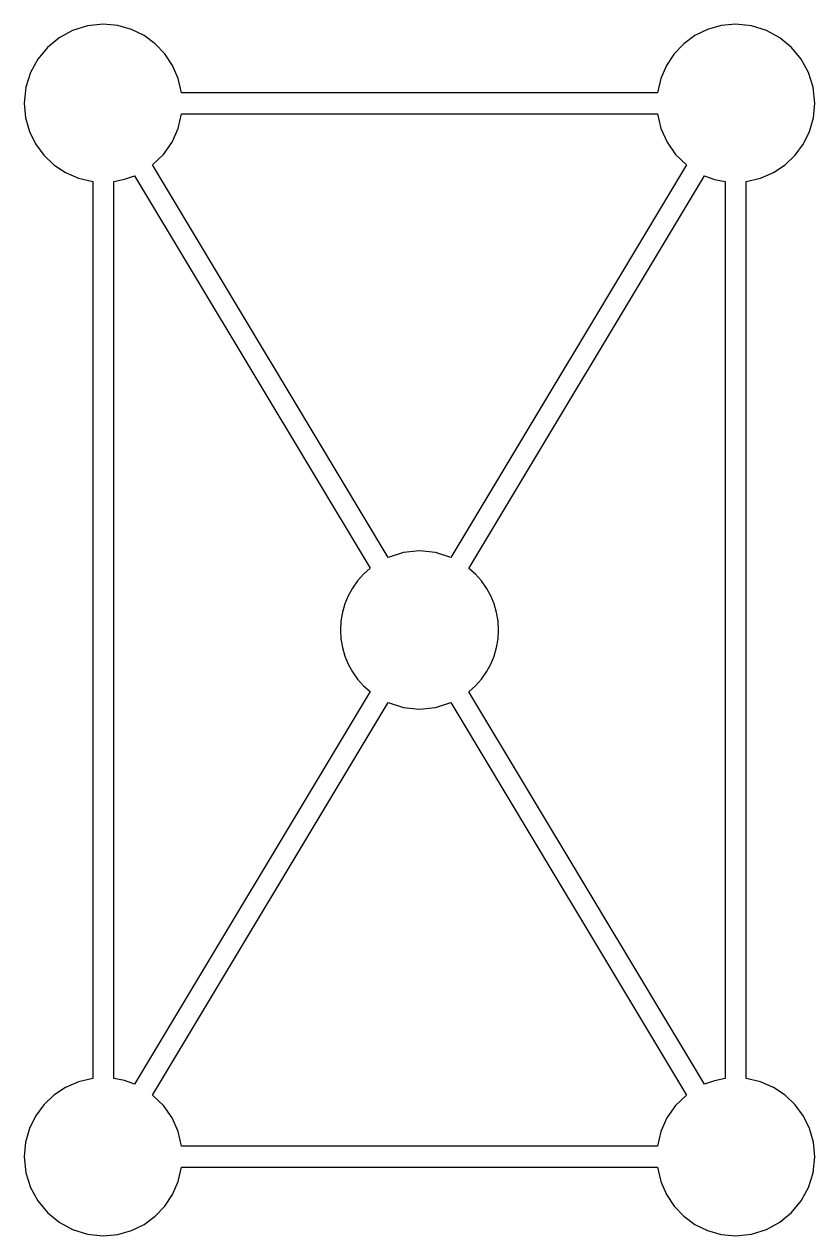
# Model space of a CAD drawing. Extents: x 0.1 to 7.6, y 0.1 to 11.6.
import ezdxf

# ---------------------------------------------------------------- set-up
doc = ezdxf.new("R2010")
doc.units = 0
doc.layers.add('Layer_1', color=7, linetype='CONTINUOUS')

msp = doc.modelspace()

# ---------------------------------------------------------------- linework, layer by layer
at = {"layer": 'Layer_1', "color": 7}
for points in [[(0.849974, 11.60001), (0.698828, 11.58477), (0.558049, 11.541068), (0.430655, 11.471919), (0.31966, 11.38034), (0.228081, 11.269345), (0.158932, 11.141951), (0.11523, 11.001172), (0.09999, 10.850026), (0.112783, 10.712436), (0.149425, 10.582739), (0.207772, 10.463386), (0.285677, 10.356827), (0.380996, 10.265512), (0.491583, 10.191892), (0.615294, 10.138418), (0.749984, 10.107539), (0.749984, 1.592421), (0.615301, 1.561544), (0.491596, 1.508074), (0.381012, 1.434461), (0.285695, 1.343154), (0.207789, 1.236603), (0.14944, 1.117258), (0.112792, 0.98757), (0.09999, 0.849989), (0.11523, 0.698842), (0.158932, 0.558064), (0.228081, 0.43067), (0.31966, 0.319675), (0.430655, 0.228096), (0.558049, 0.158947), (0.698828, 0.115245), (0.849974, 0.100005), (0.987564, 0.112798), (1.117261, 0.14944), (1.236614, 0.207786), (1.343173, 0.285692), (1.434488, 0.381011), (1.508108, 0.491598), (1.561582, 0.615309), (1.592461, 0.749998), (6.107576, 0.749998), (6.138452, 0.615316), (6.191922, 0.491611), (6.265535, 0.381027), (6.356843, 0.28571), (6.463393, 0.207804), (6.582738, 0.149455), (6.712426, 0.112807), (6.850007, 0.100005), (7.001154, 0.115245), (7.141932, 0.158947), (7.269326, 0.228096), (7.380321, 0.319675), (7.471901, 0.43067), (7.541049, 0.558064), (7.584751, 0.698842), (7.599991, 0.849989), (7.587181, 0.987562), (7.550527, 1.117241), (7.492175, 1.236577), (7.414268, 1.343119), (7.318953, 1.434419), (7.208373, 1.508026), (7.084673, 1.561492), (6.949998, 1.592365), (6.949998, 10.107539), (7.084687, 10.138418), (7.208398, 10.191892), (7.318986, 10.265512), (7.414305, 10.356827), (7.49221, 10.463386), (7.550556, 10.582739), (7.587198, 10.712436), (7.599991, 10.850026), (7.584751, 11.001172), (7.541049, 11.141951), (7.471901, 11.269345), (7.380321, 11.38034), (7.269326, 11.471919), (7.141932, 11.541068), (7.001154, 11.58477), (6.850007, 11.60001), (6.712434, 11.587199), (6.582755, 11.550546), (6.463419, 11.492193), (6.356877, 11.414287), (6.265577, 11.318971), (6.19197, 11.208391), (6.138505, 11.084691), (6.107631, 10.950016), (1.592461, 10.950016), (1.561582, 11.084706), (1.508108, 11.208417), (1.434488, 11.319004), (1.343173, 11.414323), (1.236614, 11.492228), (1.117261, 11.550575), (0.987564, 11.587217), (0.849974, 11.60001), (0.849974, 11.60001)], [(1.592406, 10.74998), (6.107741, 10.74998), (6.140333, 10.610506), (6.198223, 10.480879), (6.279498, 10.364481), (6.382246, 10.264691), (4.146572, 6.538585), (4.001427, 6.584412), (3.850018, 6.599991), (3.698752, 6.584136), (3.553795, 6.53809), (1.318121, 10.264194), (1.420872, 10.364108), (1.502111, 10.480636), (1.559927, 10.61039), (1.592406, 10.74998), (1.592406, 10.74998)], [(1.146252, 10.161944), (3.381926, 6.435839), (3.318669, 6.379169), (3.262729, 6.31634), (3.21445, 6.248067), (3.174174, 6.175062), (3.142246, 6.098041), (3.119008, 6.017715), (3.104805, 5.9348), (3.09998, 5.850007), (3.104881, 5.765267), (3.119148, 5.682408), (3.142437, 5.602144), (3.174406, 5.525187), (3.21471, 5.452249), (3.263006, 5.384042), (3.318951, 5.321279), (3.382202, 5.264672), (1.146528, 1.538622), (1.050111, 1.572253), (0.95002, 1.592476), (0.95002, 10.107815), (1.049981, 10.128191), (1.146252, 10.161944), (1.146252, 10.161944)], [(6.553453, 10.161338), (6.649897, 10.127703), (6.750017, 10.107484), (6.750017, 1.592145), (6.650058, 1.571796), (6.553784, 1.538071), (4.31811, 5.264231), (4.381355, 5.3209), (4.437283, 5.383725), (4.485553, 5.451993), (4.52582, 5.52499), (4.557742, 5.602004), (4.580975, 5.68232), (4.595176, 5.765226), (4.600002, 5.850007), (4.595101, 5.934738), (4.580836, 6.017586), (4.557551, 6.097841), (4.525589, 6.17479), (4.485293, 6.247721), (4.437006, 6.315922), (4.381072, 6.378682), (4.317835, 6.435288), (6.553453, 10.161338), (6.553453, 10.161338)], [(4.146241, 5.161925), (6.381915, 1.43582), (6.279158, 1.335895), (6.197915, 1.219353), (6.140102, 1.089585), (6.107631, 0.949979), (1.592296, 0.949979), (1.559715, 1.089448), (1.501839, 1.219073), (1.420578, 1.335474), (1.317845, 1.435269), (3.553465, 5.161374), (3.698613, 5.115576), (3.850018, 5.100024), (4.001284, 5.115879), (4.146241, 5.161925), (4.146241, 5.161925)]]:
    msp.add_lwpolyline(points, dxfattribs=at)

doc.saveas('drawing.dxf')
